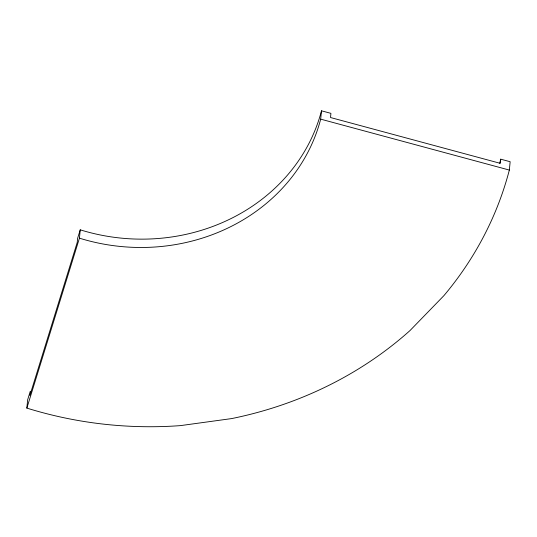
<?xml version="1.0" encoding="UTF-8"?>
<svg xmlns="http://www.w3.org/2000/svg" width="537" height="537" viewBox="0 0 537 537"><rect width="100%" height="100%" fill="white"/><g stroke="black" fill="none" stroke-linecap="round" stroke-linejoin="round"><path stroke-width="0.81" d="M26.85 408.1L27.656 399.763L30.28 391.265L29.884 395.433L77.207 242.496L77.61 238.327L80.241 229.829A188.46 170.383 5.5 0 0 321.488 110.81L330.92 113.354L330.524 117.529L500.316 163.349L500.719 159.18L510.15 161.724L509.344 170.068A376.92 340.767 5.5 0 1 443.891 295.659L409.993 330.57A376.92 340.767 5.5 0 1 231.561 418.598L180.479 425.613A376.92 340.767 5.5 0 1 26.85 408.1L79.436 238.166L80.241 229.829M79.436 238.166A188.46 170.383 5.5 0 0 320.683 119.147L321.488 110.81M320.683 119.147L509.344 170.068M500.719 159.18A365.261 330.228 5.5 0 1 499.665 163.214"/></g></svg>
